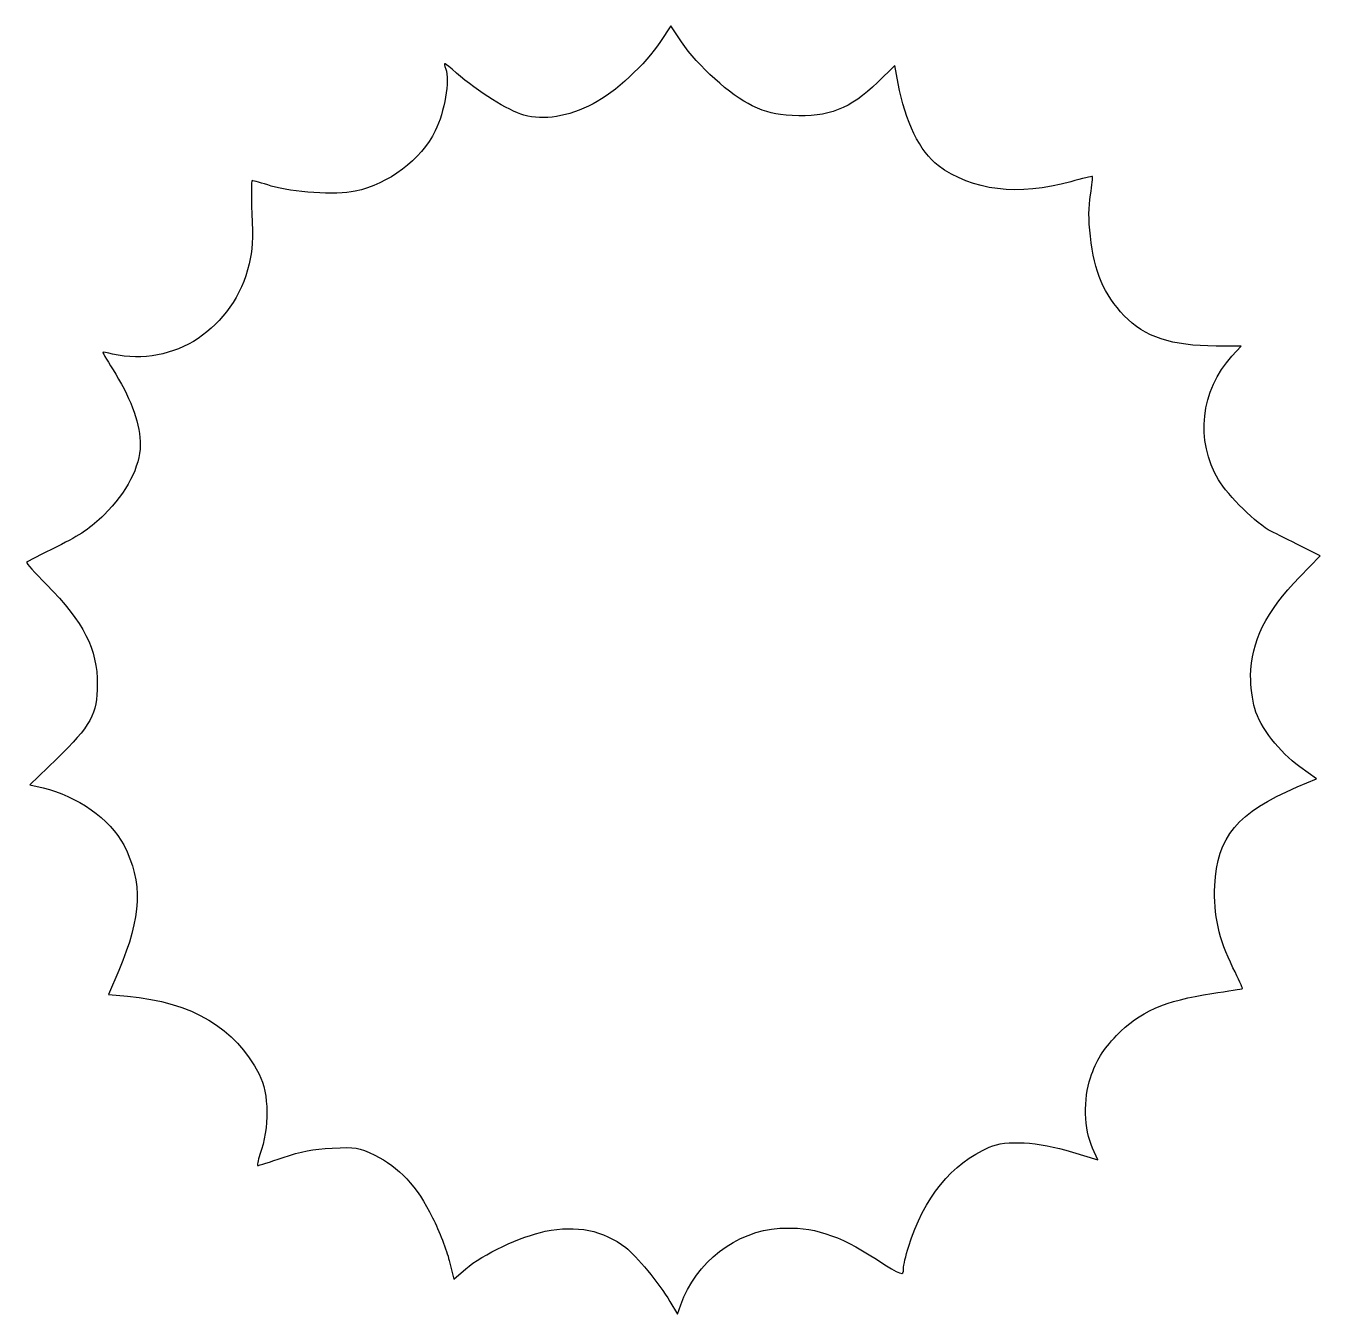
# Model space of a CAD drawing. Header units: centimetres. Extents: x -11.9 to 11.9, y -11.7 to 12.1.
import ezdxf

# ---------------------------------------------------------------- set-up
doc = ezdxf.new("R2010")
doc.units = ezdxf.units.CM
doc.header["$MEASUREMENT"] = 0
doc.layers.add('Layer 1', color=7, linetype='Continuous')

msp = doc.modelspace()

# ---------------------------------------------------------------- linework, layer by layer
at = {"layer": 'Layer 1'}
msp.add_open_spline([(-0.05829, -11.43316), (-0.26375, -11.09096), (-0.6748, -10.58946), (-0.87558, -10.43599), (-0.87558, -10.43599), (-1.29381, -10.11632), (-1.77893, -10.01857), (-2.36089, -10.1367), (-2.36089, -10.1367), (-2.80422, -10.22668), (-3.52306, -10.5659), (-3.8275, -10.82878), (-3.8275, -10.82878), (-3.8275, -10.82878), (-4.05025, -11.02112), (-4.05025, -11.02112), (-4.05025, -11.02112), (-4.05025, -11.02112), (-4.13376, -10.67664), (-4.13376, -10.67664), (-4.13376, -10.67664), (-4.17968, -10.48718), (-4.31736, -10.13105), (-4.43969, -9.88524), (-4.43969, -9.88524), (-4.72682, -9.30833), (-5.0669, -8.94133), (-5.50758, -8.73284), (-5.50758, -8.73284), (-5.81985, -8.5851), (-5.84975, -8.58017), (-6.29676, -8.60276), (-6.29676, -8.60276), (-6.64619, -8.62041), (-6.86988, -8.66319), (-7.199, -8.77529), (-7.199, -8.77529), (-7.43969, -8.85727), (-7.65047, -8.9245), (-7.6674, -8.92469), (-7.6674, -8.92469), (-7.68433, -8.92488), (-7.666, -8.83381), (-7.62668, -8.72232), (-7.62668, -8.72232), (-7.44923, -8.2192), (-7.45629, -7.60416), (-7.64371, -7.23766), (-7.64371, -7.23766), (-8.08202, -6.38055), (-8.87371, -5.91178), (-10.07438, -5.79841), (-10.07438, -5.79841), (-10.07438, -5.79841), (-10.42131, -5.76566), (-10.42131, -5.76566), (-10.42131, -5.76566), (-10.42131, -5.76566), (-10.23362, -5.32501), (-10.23362, -5.32501), (-10.23362, -5.32501), (-9.80986, -4.33013), (-9.78469, -3.69503), (-10.14183, -3.0083), (-10.14183, -3.0083), (-10.38679, -2.53728), (-11.0103, -2.09637), (-11.62984, -1.95609), (-11.62984, -1.95609), (-11.62984, -1.95609), (-11.87673, -1.90018), (-11.87673, -1.90018), (-11.87673, -1.90018), (-11.87673, -1.90018), (-11.37651, -1.41782), (-11.37651, -1.41782), (-11.37651, -1.41782), (-10.7569, -0.82033), (-10.62769, -0.58456), (-10.6285, -0.05302), (-10.6285, -0.05302), (-10.62953, 0.61104), (-10.87496, 1.09387), (-11.56794, 1.79506), (-11.56794, 1.79506), (-11.7817, 2.01135), (-11.94736, 2.19625), (-11.93607, 2.20594), (-11.93607, 2.20594), (-11.92478, 2.21564), (-11.6683, 2.34692), (-11.36612, 2.49768), (-11.36612, 2.49768), (-10.93401, 2.71326), (-10.74957, 2.83829), (-10.50234, 3.08322), (-10.50234, 3.08322), (-10.08725, 3.49443), (-9.84004, 3.97097), (-9.83623, 4.36721), (-9.83623, 4.36721), (-9.8327, 4.73502), (-9.9882, 5.18376), (-10.28973, 5.67591), (-10.28973, 5.67591), (-10.42174, 5.89138), (-10.52976, 6.07272), (-10.52976, 6.07889), (-10.52976, 6.07889), (-10.52976, 6.08506), (-10.4477, 6.07141), (-10.34741, 6.04857), (-10.34741, 6.04857), (-9.21701, 5.79106), (-8.11244, 6.51843), (-7.82507, 7.70956), (-7.82507, 7.70956), (-7.76515, 7.95793), (-7.75376, 8.17161), (-7.77546, 8.64012), (-7.77546, 8.64012), (-7.79095, 8.97461), (-7.78793, 9.24801), (-7.76875, 9.24767), (-7.76875, 9.24767), (-7.74956, 9.24733), (-7.59164, 9.20254), (-7.41781, 9.14813), (-7.41781, 9.14813), (-7.0267, 9.02571), (-6.22857, 8.97588), (-5.86938, 9.05144), (-5.86938, 9.05144), (-5.25412, 9.18088), (-4.65389, 9.63287), (-4.3907, 10.16493), (-4.3907, 10.16493), (-4.21988, 10.51026), (-4.11884, 11.1047), (-4.1966, 11.3068), (-4.1966, 11.3068), (-4.25018, 11.44606), (-4.24448, 11.44387), (-3.99923, 11.23092), (-3.99923, 11.23092), (-3.5985, 10.88296), (-3.04825, 10.54075), (-2.75367, 10.45629), (-2.75367, 10.45629), (-2.38827, 10.35152), (-1.94063, 10.42418), (-1.47605, 10.66366), (-1.47605, 10.66366), (-1.07792, 10.86889), (-0.50644, 11.39723), (-0.23194, 11.81385), (-0.23194, 11.81385), (-0.23194, 11.81385), (-0.04207, 12.10204), (-0.04207, 12.10204), (-0.04207, 12.10204), (-0.04207, 12.10204), (0.15662, 11.80558), (0.15662, 11.80558), (0.15662, 11.80558), (0.45081, 11.36663), (1.06015, 10.81705), (1.46201, 10.62822), (1.46201, 10.62822), (1.73383, 10.50048), (1.87173, 10.46708), (2.19829, 10.44989), (2.19829, 10.44989), (2.87154, 10.41443), (3.26631, 10.56739), (3.77207, 11.05964), (3.77207, 11.05964), (3.77207, 11.05964), (4.09444, 11.3734), (4.09444, 11.3734), (4.09444, 11.3734), (4.09444, 11.3734), (4.15494, 11.03825), (4.15494, 11.03825), (4.15494, 11.03825), (4.28008, 10.34505), (4.55766, 9.77608), (4.89283, 9.52575), (4.89283, 9.52575), (5.51577, 9.06047), (6.37665, 8.9552), (7.33942, 9.22657), (7.33942, 9.22657), (7.55325, 9.28684), (7.73463, 9.32984), (7.74249, 9.32213), (7.74249, 9.32213), (7.75035, 9.31442), (7.73316, 9.16304), (7.70428, 8.98572), (7.70428, 8.98572), (7.6675, 8.75988), (7.66672, 8.53188), (7.70168, 8.22437), (7.70168, 8.22437), (7.77774, 7.55522), (7.94827, 7.15538), (8.32879, 6.75402), (8.32879, 6.75402), (8.7014, 6.361), (9.20304, 6.19555), (10.02202, 6.19555), (10.02202, 6.19555), (10.02202, 6.19555), (10.48721, 6.19555), (10.48721, 6.19555), (10.48721, 6.19555), (10.48721, 6.19555), (10.31412, 6.0076), (10.31412, 6.0076), (10.31412, 6.0076), (9.73849, 5.38257), (9.63731, 4.44966), (10.06672, 3.72646), (10.06672, 3.72646), (10.23921, 3.43594), (10.78444, 2.90297), (11.03507, 2.77986), (11.03507, 2.77986), (11.14205, 2.72732), (11.39006, 2.60385), (11.58622, 2.50549), (11.58622, 2.50549), (11.58622, 2.50549), (11.94286, 2.32666), (11.94286, 2.32666), (11.94286, 2.32666), (11.94286, 2.32666), (11.56191, 1.93362), (11.56191, 1.93362), (11.56191, 1.93362), (10.94158, 1.29364), (10.66909, 0.74342), (10.66071, 0.11392), (10.66071, 0.11392), (10.65826, -0.06972), (10.69212, -0.34083), (10.73594, -0.48856), (10.73594, -0.48856), (10.84288, -0.84904), (11.18789, -1.29626), (11.56728, -1.56617), (11.56728, -1.56617), (11.56728, -1.56617), (11.87737, -1.78678), (11.87737, -1.78678), (11.87737, -1.78678), (11.87737, -1.78678), (11.51996, -1.9392), (11.51996, -1.9392), (11.51996, -1.9392), (10.41697, -2.40956), (10.04108, -2.85944), (9.99884, -3.75971), (9.99884, -3.75971), (9.97342, -4.30131), (10.0705, -4.73892), (10.33462, -5.27339), (10.33462, -5.27339), (10.43761, -5.48179), (10.517, -5.65576), (10.51104, -5.65997), (10.51104, -5.65997), (10.50508, -5.66419), (10.24998, -5.70464), (9.94415, -5.74987), (9.94415, -5.74987), (9.08491, -5.87693), (8.59858, -6.091), (8.18603, -6.52376), (8.18603, -6.52376), (7.9232, -6.79947), (7.8202, -6.96606), (7.70288, -7.30519), (7.70288, -7.30519), (7.57079, -7.687), (7.58785, -8.26), (7.74145, -8.60061), (7.74145, -8.60061), (7.74145, -8.60061), (7.83898, -8.8169), (7.83898, -8.8169), (7.83898, -8.8169), (7.83898, -8.8169), (7.3705, -8.6761), (7.3705, -8.6761), (7.3705, -8.6761), (6.72206, -8.48122), (6.15269, -8.4472), (5.83641, -8.58444), (5.83641, -8.58444), (5.14254, -8.88553), (4.63031, -9.51774), (4.34309, -10.42756), (4.34309, -10.42756), (4.2934, -10.58496), (4.25257, -10.76434), (4.25237, -10.82618), (4.25237, -10.82618), (4.25191, -10.96513), (4.22798, -10.95681), (3.75234, -10.65221), (3.75234, -10.65221), (3.03536, -10.19307), (2.57142, -10.04451), (1.96788, -10.0808), (1.96788, -10.0808), (1.16715, -10.12896), (0.41507, -10.70979), (0.14106, -11.49167), (0.14106, -11.49167), (0.14106, -11.49167), (0.08054, -11.66437), (0.08054, -11.66437), (0.08054, -11.66437), (0.08054, -11.66437), (-0.05829, -11.43316), (-0.05829, -11.43316)], degree=3, knots=[0, 0, 0, 0, 0.01204819, 0.01204819, 0.01204819, 0.01204819, 0.02409639, 0.02409639, 0.02409639, 0.02409639, 0.03614458, 0.03614458, 0.03614458, 0.03614458, 0.04819277, 0.04819277, 0.04819277, 0.04819277, 0.06024096, 0.06024096, 0.06024096, 0.06024096, 0.07228916, 0.07228916, 0.07228916, 0.07228916, 0.08433735, 0.08433735, 0.08433735, 0.08433735, 0.09638554, 0.09638554, 0.09638554, 0.09638554, 0.10843373, 0.10843373, 0.10843373, 0.10843373, 0.12048193, 0.12048193, 0.12048193, 0.12048193, 0.13253012, 0.13253012, 0.13253012, 0.13253012, 0.14457831, 0.14457831, 0.14457831, 0.14457831, 0.15662651, 0.15662651, 0.15662651, 0.15662651, 0.1686747, 0.1686747, 0.1686747, 0.1686747, 0.18072289, 0.18072289, 0.18072289, 0.18072289, 0.19277108, 0.19277108, 0.19277108, 0.19277108, 0.20481928, 0.20481928, 0.20481928, 0.20481928, 0.21686747, 0.21686747, 0.21686747, 0.21686747, 0.22891566, 0.22891566, 0.22891566, 0.22891566, 0.24096386, 0.24096386, 0.24096386, 0.24096386, 0.25301205, 0.25301205, 0.25301205, 0.25301205, 0.26506024, 0.26506024, 0.26506024, 0.26506024, 0.27710843, 0.27710843, 0.27710843, 0.27710843, 0.28915663, 0.28915663, 0.28915663, 0.28915663, 0.30120482, 0.30120482, 0.30120482, 0.30120482, 0.31325301, 0.31325301, 0.31325301, 0.31325301, 0.3253012, 0.3253012, 0.3253012, 0.3253012, 0.3373494, 0.3373494, 0.3373494, 0.3373494, 0.34939759, 0.34939759, 0.34939759, 0.34939759, 0.36144578, 0.36144578, 0.36144578, 0.36144578, 0.37349398, 0.37349398, 0.37349398, 0.37349398, 0.38554217, 0.38554217, 0.38554217, 0.38554217, 0.39759036, 0.39759036, 0.39759036, 0.39759036, 0.40963855, 0.40963855, 0.40963855, 0.40963855, 0.42168675, 0.42168675, 0.42168675, 0.42168675, 0.43373494, 0.43373494, 0.43373494, 0.43373494, 0.44578313, 0.44578313, 0.44578313, 0.44578313, 0.45783133, 0.45783133, 0.45783133, 0.45783133, 0.46987952, 0.46987952, 0.46987952, 0.46987952, 0.48192771, 0.48192771, 0.48192771, 0.48192771, 0.4939759, 0.4939759, 0.4939759, 0.4939759, 0.5060241, 0.5060241, 0.5060241, 0.5060241, 0.51807229, 0.51807229, 0.51807229, 0.51807229, 0.53012048, 0.53012048, 0.53012048, 0.53012048, 0.54216867, 0.54216867, 0.54216867, 0.54216867, 0.55421687, 0.55421687, 0.55421687, 0.55421687, 0.56626506, 0.56626506, 0.56626506, 0.56626506, 0.57831325, 0.57831325, 0.57831325, 0.57831325, 0.59036145, 0.59036145, 0.59036145, 0.59036145, 0.60240964, 0.60240964, 0.60240964, 0.60240964, 0.61445783, 0.61445783, 0.61445783, 0.61445783, 0.62650602, 0.62650602, 0.62650602, 0.62650602, 0.63855422, 0.63855422, 0.63855422, 0.63855422, 0.65060241, 0.65060241, 0.65060241, 0.65060241, 0.6626506, 0.6626506, 0.6626506, 0.6626506, 0.6746988, 0.6746988, 0.6746988, 0.6746988, 0.68674699, 0.68674699, 0.68674699, 0.68674699, 0.69879518, 0.69879518, 0.69879518, 0.69879518, 0.71084337, 0.71084337, 0.71084337, 0.71084337, 0.72289157, 0.72289157, 0.72289157, 0.72289157, 0.73493976, 0.73493976, 0.73493976, 0.73493976, 0.74698795, 0.74698795, 0.74698795, 0.74698795, 0.75903614, 0.75903614, 0.75903614, 0.75903614, 0.77108434, 0.77108434, 0.77108434, 0.77108434, 0.78313253, 0.78313253, 0.78313253, 0.78313253, 0.79518072, 0.79518072, 0.79518072, 0.79518072, 0.80722892, 0.80722892, 0.80722892, 0.80722892, 0.81927711, 0.81927711, 0.81927711, 0.81927711, 0.8313253, 0.8313253, 0.8313253, 0.8313253, 0.84337349, 0.84337349, 0.84337349, 0.84337349, 0.85542169, 0.85542169, 0.85542169, 0.85542169, 0.86746988, 0.86746988, 0.86746988, 0.86746988, 0.87951807, 0.87951807, 0.87951807, 0.87951807, 0.89156627, 0.89156627, 0.89156627, 0.89156627, 0.90361446, 0.90361446, 0.90361446, 0.90361446, 0.91566265, 0.91566265, 0.91566265, 0.91566265, 0.92771084, 0.92771084, 0.92771084, 0.92771084, 0.93975904, 0.93975904, 0.93975904, 0.93975904, 0.95180723, 0.95180723, 0.95180723, 0.95180723, 0.96385542, 0.96385542, 0.96385542, 0.96385542, 0.97590361, 0.97590361, 0.97590361, 0.97590361, 1, 1, 1, 1], dxfattribs=at)

doc.saveas('drawing.dxf')
